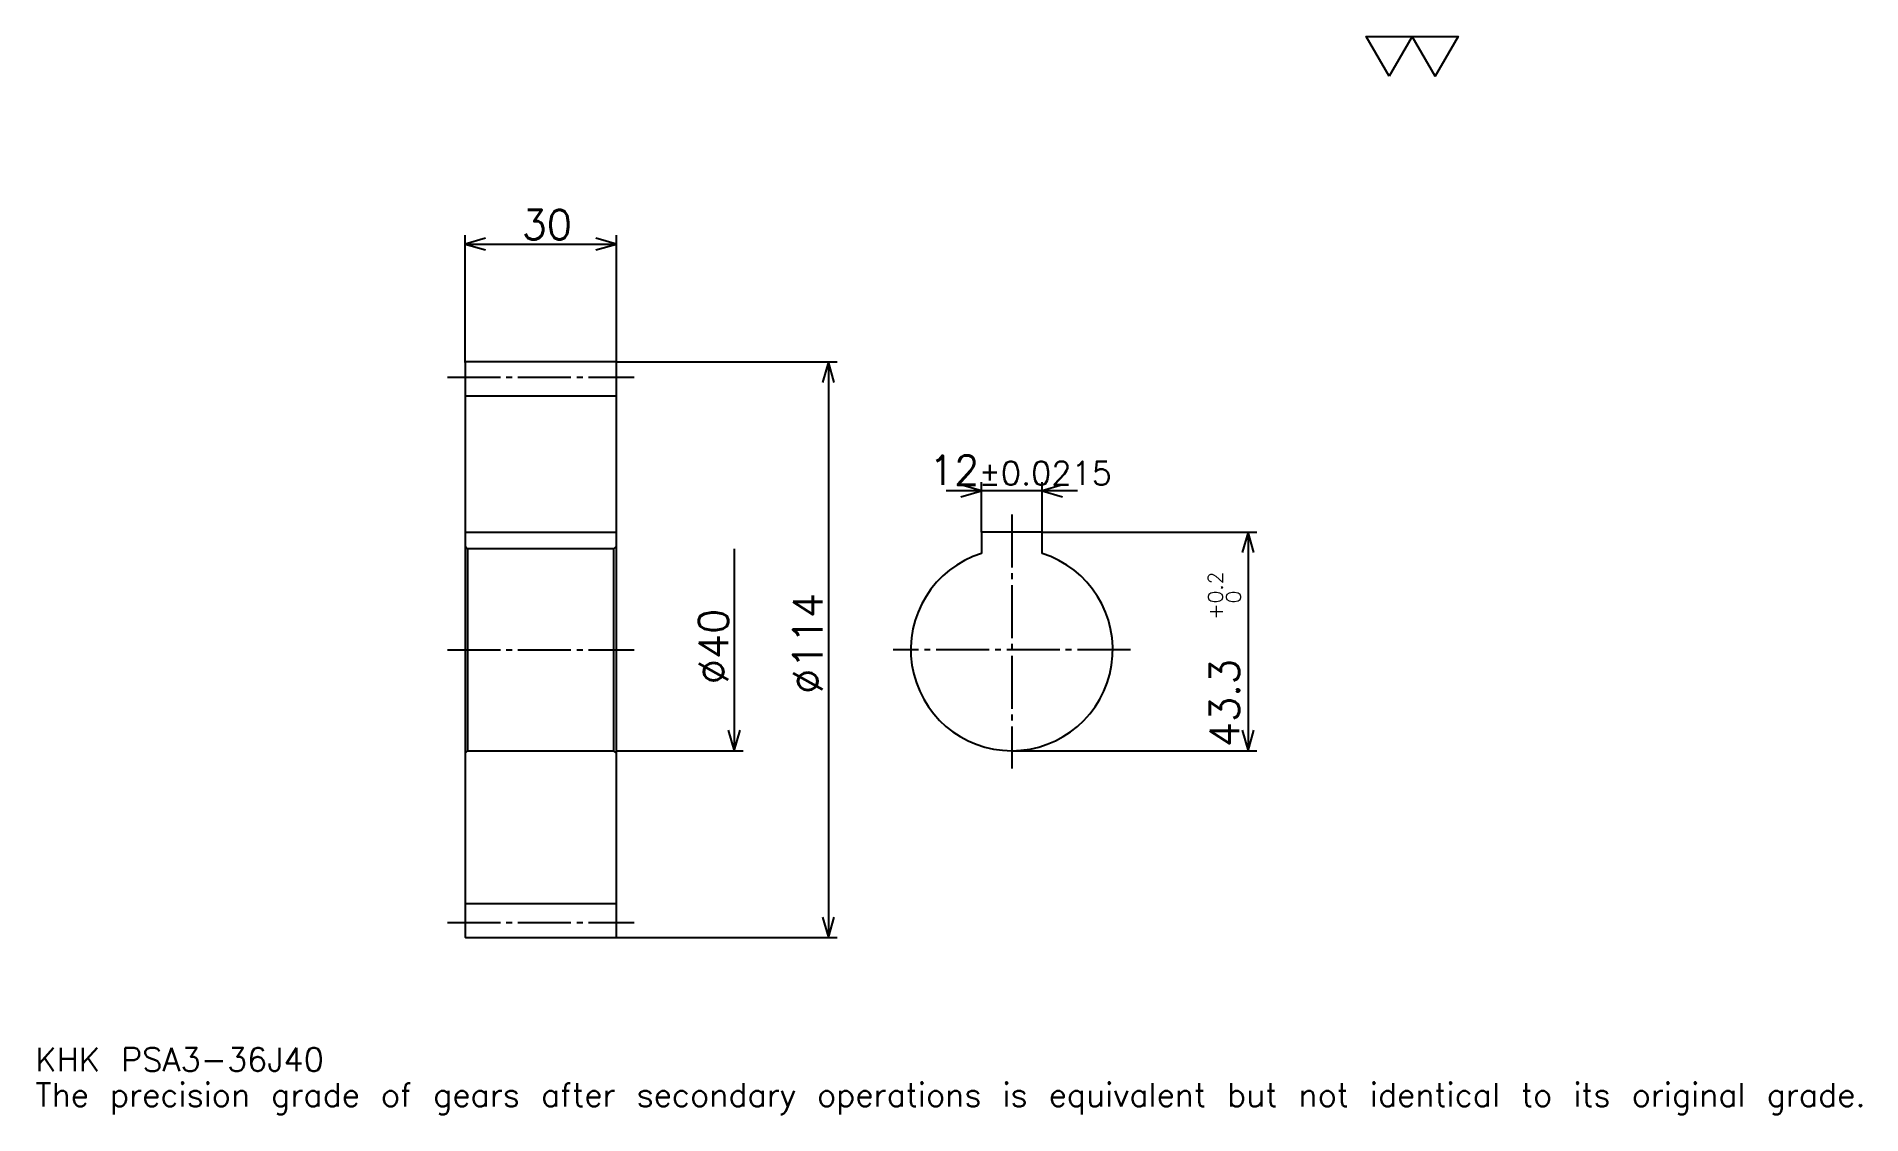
# Model space of a CAD drawing. Extents: x 12 to 373, y 4 to 218.
import ezdxf

# ---------------------------------------------------------------- set-up
doc = ezdxf.new("R2010")
doc.units = 0
doc.linetypes.add('DASHDOT', pattern=[13.989131, 10.491848, -1.165761, 1.165761, -1.165761])
doc.layers.get('0').update_dxf_attribs({"linetype": 'CONTINUOUS'})
doc.layers.add('DASHDOT', color=6, linetype='DASHDOT')
doc.styles.add('KANJI', font='TXT', dxfattribs={"bigfont": 'BIGFONT'})

msp = doc.modelspace()

# ---------------------------------------------------------------- linework, layer by layer
at = {"color": 5}
for p, q in [((96.736412, 153.297546), (96.736412, 178.361404)), ((126.736412, 153.297546), (126.736412, 178.361404)), ((96.736412, 176.612762), (126.736412, 176.612762)), ((96.736412, 153.19754), (96.736412, 153.297546)), ((126.636414, 153.297546), (126.736412, 153.297546)), ((126.736412, 153.297546), (170.452454, 153.297546)), ((126.736412, 153.19754), (126.736412, 153.297546)), ((168.703796, 153.297546), (168.703796, 39.297546)), ((218.019012, 127.757874), (192.029877, 127.757874)), ((199.024445, 119.597549), (199.024445, 129.506516)), ((211.024445, 119.597549), (211.024445, 129.506516)), ((211.024445, 119.597549), (253.574738, 119.597549)), ((251.82608, 119.597549), (251.82608, 76.297546)), ((150.051636, 116.297546), (150.051636, 76.297546)), ((126.736412, 76.297546), (151.800262, 76.297546)), ((205.024445, 76.297546), (253.574738, 76.297546)), ((126.636414, 39.297546), (126.736412, 39.297546)), ((126.736412, 39.297546), (170.452454, 39.297546))]:
    msp.add_line(p, q, dxfattribs=at)
at = {"color": 4}
for p, q in [((96.736412, 146.547546), (126.736412, 146.547546)), ((96.736412, 119.597549), (126.736412, 119.597549)), ((126.736412, 116.797546), (126.236412, 116.297546)), ((96.736412, 75.797546), (97.236412, 76.297546)), ((126.736412, 75.797546), (126.236412, 76.297546)), ((96.736412, 46.047546), (126.736412, 46.047546))]:
    msp.add_line(p, q, dxfattribs=at)
at = {"color": 7}
msp.add_lwpolyline([(279.782623, 209.83696), (275.236145, 217.717499), (293.422028, 217.717499), (288.875549, 209.83696), (284.329102, 217.717499), (279.782623, 209.83696)], dxfattribs=at)
at = {"color": 5}
for points in [[(100.816574, 177.778534), (96.736412, 176.612762), (100.816574, 175.446991)], [(122.65625, 175.446991), (126.736412, 176.612762), (122.65625, 177.778534)], [(169.869568, 149.217377), (168.703796, 153.297546), (167.53804, 149.217377)], [(194.94429, 126.59211), (199.024445, 127.757874), (194.94429, 128.92363)], [(215.104614, 128.92363), (211.024445, 127.757874), (215.104614, 126.59211)], [(252.991852, 115.51738), (251.82608, 119.597549), (250.660339, 115.51738)], [(148.885864, 80.377708), (150.051636, 76.297546), (151.217392, 80.377708)], [(250.660339, 80.377708), (251.82608, 76.297546), (252.991852, 80.377708)], [(167.53804, 43.377708), (168.703796, 39.297546), (169.869568, 43.377708)]]:
    msp.add_lwpolyline(points, dxfattribs=at)
at = {"color": 4}
for points in [[(96.736412, 75.797546), (96.736412, 39.397545), (96.836411, 39.297546), (126.636414, 39.297546), (126.736412, 39.397545), (126.736412, 153.19754), (126.636414, 153.297546), (96.836411, 153.297546), (96.736412, 153.19754), (96.736412, 75.797546)], [(211.024445, 115.376328), (211.024445, 119.597549), (199.024445, 119.597549), (199.024445, 115.376328)], [(96.736412, 116.797546), (97.236412, 116.297546), (97.236412, 76.297546), (126.236412, 76.297546), (126.236412, 116.297546), (97.236412, 116.297546)]]:
    msp.add_lwpolyline(points, dxfattribs=at)
msp.add_arc((205.024445, 96.297546), 20, 107.45760275, 72.54239725, dxfattribs=at)
at = {"layer": 'DASHDOT', "color": 7}
for p, q in [((93.239128, 150.297546), (130.233704, 150.297546)), ((205.024445, 123.094833), (205.024445, 72.800262)), ((93.239128, 96.297546), (130.233704, 96.297546)), ((228.521729, 96.297546), (181.527176, 96.297546)), ((93.239128, 42.297546), (130.233704, 42.297546))]:
    msp.add_line(p, q, dxfattribs=at)

# ---------------------------------------------------------------- texts
at = {"color": 7, "style": 'KANJI'}
for s, height, p in [('30', 5.828804, (107.947693, 177.54538)), ('12', 5.828804, (188.621033, 128.92363)), ('%%p0.0215', 4.663043, (198.471008, 128.92363)), ('KHK PSA3-36J40', 4.663043, (11.657609, 12.82337)), ('The precision grade of gears after secondary operations is equivalent but not identical to its original grade.', 4.663043, (11.657609, 5.828804))]:
    msp.add_text(s, height=height, dxfattribs=at).set_placement(p)
for s, height, p in [('0.2', 2.914402, (246.813324, 105.491043)), ('%%c114', 5.828804, (167.53804, 87.554337)), ('+', 2.914402, (246.813324, 102.226906)), ('0', 2.914402, (250.427185, 105.491043)), ('%%c40', 5.828804, (148.885864, 89.4487)), ('43.3', 5.828804, (250.077454, 76.997536))]:
    msp.add_text(s, height=height, rotation=90, dxfattribs=at).set_placement(p)

doc.saveas('drawing.dxf')
